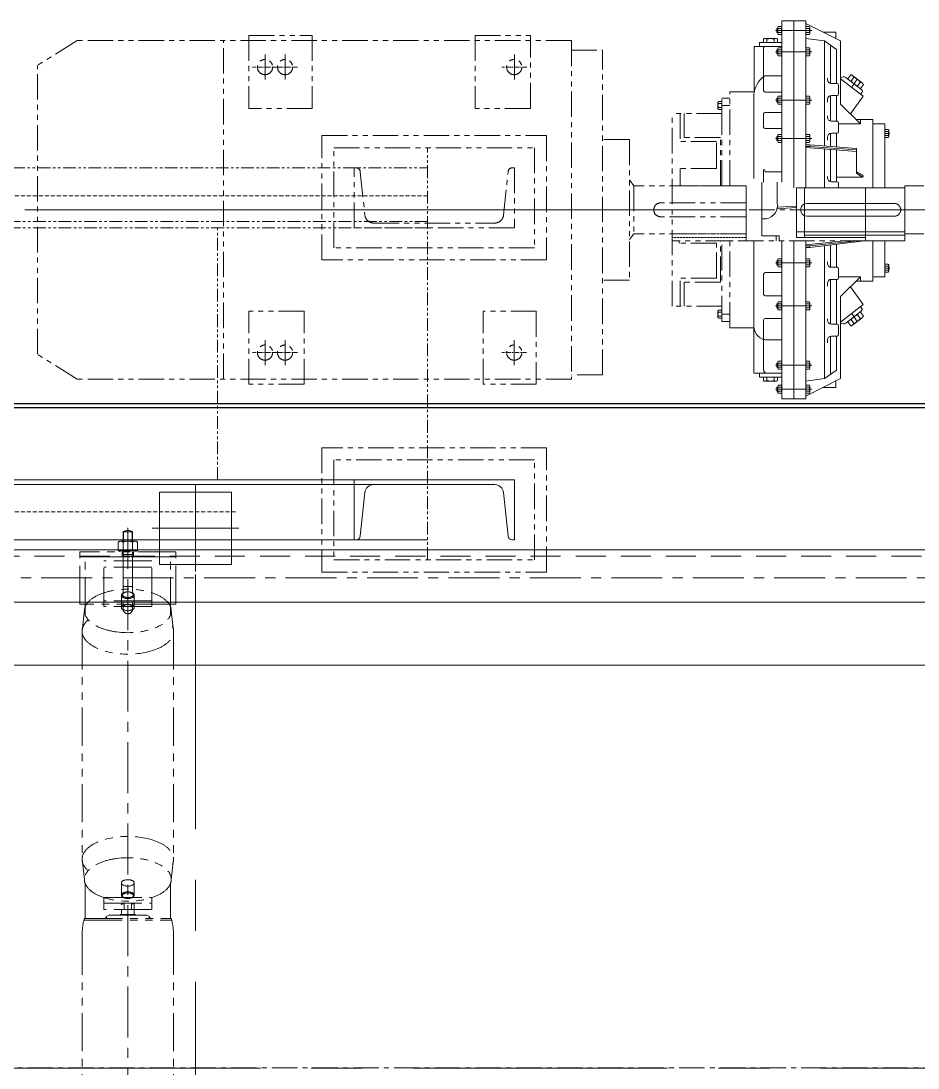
# Model space of a CAD drawing. Header units: millimetres. Extents: x -243837 to -5443, y 40 to 285140.
# Drawn here: x -110877 to -109758, y 78766 to 80072 of the extents above; entities that cross this region are included whole.
import ezdxf

# ---------------------------------------------------------------- set-up
doc = ezdxf.new("R2010")
doc.units = ezdxf.units.MM
for name, pattern in [('CENTER', [50.8, 31.75, -6.35, 6.35, -6.35]), ('CENTER2', [1.125, 0.75, -0.125, 0.125, -0.125]), ('HIDDEN', [0.375, 0.25, -0.125]), ('PHANTOM', [63.5, 31.75, -6.35, 6.35, -6.35, 6.35, -6.35])]:
    doc.linetypes.add(name, pattern=pattern)
for name, color, linetype, lineweight in [('CEN', 1, 'CENTER', 9), ('PHANTAM', 21, 'PHANTOM', 0), ('phantom', 4, 'PHANTOM', 5), ('R- PHANTOM', 3, 'PHANTOM', 9), ('R-CENTER', 1, 'CENTER2', 5), ('R-HIDDEN', 3, 'HIDDEN', 9), ('R-OBJECT', 2, 'Continuous', 20)]:
    doc.layers.add(name, color=color, linetype=linetype, lineweight=lineweight)

# ---------------------------------------------------------------- blocks, each defined once
blk = doc.blocks.new('VXCVXCVXCVCXV')
at = {"layer": 'PHANTAM', "linetype": 'Continuous'}
for p, q in [((-1918.5, 654.5, -0.4), (-1918.5, 855.5, -0.4)), ((-1918.5, 855.5, -0.4), (-1888.5, 855.5, -0.4)), ((-1903.5, 647.5, -0.4), (-1903.5, 855.5, -0.4)), ((-1888.5, 647.5, -0.4), (-1888.5, 855.5, -0.4)), ((-1845, 830.5, -0.4), (-1888.5, 852.5, -0.4)), ((-1880.9, 843.4, -0.4), (-1926.4, 843.4, -0.4)), ((-1924.7, 845.7, -0.4), (-1924.5, 845.9, -0.4)), ((-1924.7, 841.2, -0.4), (-1924.7, 845.7, -0.4)), ((-1924.7, 841.2, -0.4), (-1924.5, 840.9, -0.4)), ((-1924.5, 840.9, -0.4), (-1924.5, 845.9, -0.4)), ((-1923, 845.9, -0.4), (-1924.5, 845.9, -0.4)), ((-1923, 840.9, -0.4), (-1924.5, 840.9, -0.4)), ((-1923.5, 839.7, -0.4), (-1923.5, 847.2, -0.4)), ((-1918.9, 848.4, -0.4), (-1923, 848.4, -0.4)), ((-1918.9, 845.9, -0.4), (-1923, 845.9, -0.4)), ((-1918.9, 840.9, -0.4), (-1923, 840.9, -0.4)), ((-1918.9, 838.4, -0.4), (-1923, 838.4, -0.4)), ((-1918.5, 839.7, -0.4), (-1918.5, 847.2, -0.4)), ((-1888.5, 838.4, -0.4), (-1888.5, 848.4, -0.4)), ((-1883.9, 848.4, -0.4), (-1888.5, 848.4, -0.4)), ((-1883.9, 845.9, -0.4), (-1888.5, 845.9, -0.4)), ((-1883.9, 840.9, -0.4), (-1888.5, 840.9, -0.4)), ((-1883.9, 838.4, -0.4), (-1888.5, 838.4, -0.4)), ((-1883.5, 839.7, -0.4), (-1883.5, 847.2, -0.4)), ((-1866.7, 841.5, -0.4), (-1851.1, 841.5, -0.4)), ((-1851.1, 841.5, -0.4), (-1851.1, 833.5, -0.4)), ((-1952.7, 767.1, -0.4), (-1952.7, 823.8, -0.4)), ((-1952.7, 823.8, -0.4), (-1939, 823.8, -0.4)), ((-1946.3, 828.5, -0.4), (-1918.5, 828.5, -0.4)), ((-1946.3, 828.5, -0.4), (-1946.3, 823.8, -0.4)), ((-1941.4, 833, -0.4), (-1941.4, 828.5, -0.4)), ((-1941.4, 828.5, -0.4), (-1923.6, 828.5, -0.4)), ((-1940.2, 833.5, -0.4), (-1924.8, 833.5, -0.4)), ((-1939, 823.8, -0.4), (-1918.5, 823.8, -0.4)), ((-1936.9, 833, -0.4), (-1936.9, 828.5, -0.4)), ((-1928.1, 833, -0.4), (-1928.1, 828.5, -0.4)), ((-1923.6, 833, -0.4), (-1923.6, 828.5, -0.4)), ((-1888.5, 833.5, -0.4), (-1865, 830.5, -0.4)), ((-1865, 830.5, -0.4), (-1865, 700.2, -0.4)), ((-1865, 830.5, -0.4), (-1850, 819.8, -0.4)), ((-1857.5, 825.2, -0.4), (-1857.5, 777.6, -0.4)), ((-1845, 830.5, -0.4), (-1845, 751.9, -0.4)), ((-1941, 821.8, -0.4), (-1941, 785.2, -0.4)), ((-1880.9, 817, -0.4), (-1926.4, 817, -0.4)), ((-1924.7, 819.2, -0.4), (-1924.5, 819.5, -0.4)), ((-1924.7, 814.7, -0.4), (-1924.7, 819.2, -0.4)), ((-1924.7, 814.7, -0.4), (-1924.5, 814.5, -0.4)), ((-1924.5, 814.5, -0.4), (-1924.5, 819.5, -0.4)), ((-1923, 819.5, -0.4), (-1924.5, 819.5, -0.4)), ((-1923, 814.5, -0.4), (-1924.5, 814.5, -0.4)), ((-1923.5, 813.2, -0.4), (-1923.5, 820.7, -0.4)), ((-1918.9, 822, -0.4), (-1923, 822, -0.4)), ((-1918.9, 819.5, -0.4), (-1923, 819.5, -0.4)), ((-1918.9, 814.5, -0.4), (-1923, 814.5, -0.4)), ((-1918.9, 812, -0.4), (-1923, 812, -0.4)), ((-1918.5, 813.2, -0.4), (-1918.5, 820.7, -0.4)), ((-1888.5, 812, -0.4), (-1888.5, 822, -0.4)), ((-1883.9, 822, -0.4), (-1888.5, 822, -0.4)), ((-1883.9, 819.5, -0.4), (-1888.5, 819.5, -0.4)), ((-1883.9, 814.5, -0.4), (-1888.5, 814.5, -0.4)), ((-1883.9, 812, -0.4), (-1888.5, 812, -0.4)), ((-1883.5, 813.2, -0.4), (-1883.5, 820.7, -0.4)), ((-1850, 819.8, -0.4), (-1850, 777.5, -0.4)), ((-1941, 785.2, -0.4), (-1941, 768.8, -0.4)), ((-1939, 787.2, -0.4), (-1918.5, 787.2, -0.4)), ((-1861.5, 782.5, -0.4), (-1861.5, 784.2, -0.4)), ((-1816.9, 761.8, -0.4), (-1845, 783.5, -0.4)), ((-1818.6, 769.4, -0.4), (-1838.6, 784.9, -0.4)), ((-1856.5, 777.5, -0.4), (-1849.5, 777.5, -0.4)), ((-1847.5, 764.5, -0.4), (-1847.5, 775.5, -0.4)), ((-1953.2, 763.2, -0.4), (-1953.2, 658.9, -0.4)), ((-1939, 766.8, -0.4), (-1918.5, 766.8, -0.4)), ((-1924.5, 759, -0.4), (-1924.3, 759.2, -0.4)), ((-1924.5, 754.4, -0.4), (-1924.5, 759, -0.4)), ((-1924.3, 754.2, -0.4), (-1924.3, 759.2, -0.4)), ((-1922.9, 759.2, -0.4), (-1924.3, 759.2, -0.4)), ((-1923.3, 752.9, -0.4), (-1923.3, 760.4, -0.4)), ((-1918.8, 761.7, -0.4), (-1922.9, 761.7, -0.4)), ((-1918.8, 759.2, -0.4), (-1922.9, 759.2, -0.4)), ((-1918.3, 752.9, -0.4), (-1918.3, 760.4, -0.4)), ((-1888.3, 751.7, -0.4), (-1888.3, 761.7, -0.4)), ((-1883.8, 761.7, -0.4), (-1888.3, 761.7, -0.4)), ((-1883.8, 759.2, -0.4), (-1888.3, 759.2, -0.4)), ((-1883.3, 752.9, -0.4), (-1883.3, 760.4, -0.4)), ((-1861.5, 754.1, -0.4), (-1861.5, 757.5, -0.4)), ((-1857.5, 762.4, -0.4), (-1857.5, 730.5, -0.4)), ((-1856.5, 762.5, -0.4), (-1849.5, 762.5, -0.4)), ((-1850, 762.5, -0.4), (-1850, 730.4, -0.4)), ((-1880.8, 756.7, -0.4), (-1926.2, 756.7, -0.4)), ((-1924.5, 754.4, -0.4), (-1924.3, 754.2, -0.4)), ((-1922.9, 754.2, -0.4), (-1924.3, 754.2, -0.4)), ((-1918.8, 754.2, -0.4), (-1922.9, 754.2, -0.4)), ((-1918.8, 751.7, -0.4), (-1922.9, 751.7, -0.4)), ((-1883.8, 754.2, -0.4), (-1888.3, 754.2, -0.4)), ((-1883.8, 751.7, -0.4), (-1888.3, 751.7, -0.4)), ((-1820, 727.4, -0.4), (-1845, 751.9, -0.4)), ((-1941, 739.5, -0.4), (-1941, 723.2, -0.4)), ((-1939, 741.5, -0.4), (-1918.5, 741.5, -0.4)), ((-1861.5, 735.4, -0.4), (-1861.5, 737.1, -0.4)), ((-1939, 721.2, -0.4), (-1918.5, 721.2, -0.4)), ((-1856.5, 730.4, -0.4), (-1849.5, 730.4, -0.4)), ((-1847.5, 717.4, -0.4), (-1847.5, 728.4, -0.4)), ((-1820, 727.4, -0.4), (-1847.5, 727.4, -0.4)), ((-1880.8, 709.1, -0.4), (-1926.2, 709.1, -0.4)), ((-1924.5, 711.4, -0.4), (-1924.3, 711.6, -0.4)), ((-1924.5, 706.8, -0.4), (-1924.5, 711.4, -0.4)), ((-1924.5, 706.8, -0.4), (-1924.3, 706.6, -0.4)), ((-1924.3, 706.6, -0.4), (-1924.3, 711.6, -0.4)), ((-1922.9, 711.6, -0.4), (-1924.3, 711.6, -0.4)), ((-1922.9, 706.6, -0.4), (-1924.3, 706.6, -0.4)), ((-1923.3, 705.4, -0.4), (-1923.3, 712.9, -0.4)), ((-1918.8, 714.1, -0.4), (-1922.9, 714.1, -0.4)), ((-1918.8, 711.6, -0.4), (-1922.9, 711.6, -0.4)), ((-1918.8, 706.6, -0.4), (-1922.9, 706.6, -0.4)), ((-1918.3, 705.4, -0.4), (-1918.3, 712.9, -0.4)), ((-1888.3, 704.1, -0.4), (-1888.3, 714.1, -0.4)), ((-1883.8, 714.1, -0.4), (-1888.3, 714.1, -0.4)), ((-1883.8, 711.6, -0.4), (-1888.3, 711.6, -0.4)), ((-1883.8, 706.6, -0.4), (-1888.3, 706.6, -0.4)), ((-1883.3, 705.4, -0.4), (-1883.3, 712.9, -0.4)), ((-1861.5, 707, -0.4), (-1861.5, 710.4, -0.4)), ((-1857.5, 715.4, -0.4), (-1857.5, 699.5, -0.4)), ((-1856.5, 715.4, -0.4), (-1849.5, 715.4, -0.4)), ((-1850, 715.4, -0.4), (-1850, 698.8, -0.4)), ((-1918.8, 704.1, -0.4), (-1922.9, 704.1, -0.4)), ((-1883.5, 701, -0.4), (-1888.5, 701, -0.4)), ((-1888.5, 699, -0.4), (-1883.5, 699, -0.4)), ((-1888.5, 697.6, -0.4), (-1825.1, 692.7, -0.4)), ((-1883.8, 704.1, -0.4), (-1888.3, 704.1, -0.4)), ((-1883.5, 701, -0.4), (-1825.1, 696.3, -0.4)), ((-1883.5, 699, -0.4), (-1883.5, 701, -0.4)), ((-1883.5, 699, -0.4), (-1825.1, 694.7, -0.4)), ((-1865, 696.5, -0.4), (-1865, 647.5, -0.4)), ((-1857.5, 695.8, -0.4), (-1857.5, 655.1, -0.4)), ((-1850, 695.1, -0.4), (-1850, 655, -0.4)), ((-1941, 670.2, -0.4), (-1941, 654.5, -0.4)), ((-1939, 667.2, -0.4), (-1918.5, 667.2, -0.4)), ((-1943.3, 654.5, -0.4), (-1943.3, 587.7, -0.4)), ((-1924.3, 628.9, -0.4), (-1924.3, 654.5, -0.4)), ((-1861.5, 660, -0.4), (-1861.5, 661.7, -0.4)), ((-1856.5, 655, -0.4), (-1849.5, 655, -0.4)), ((-1818, 660.9, -0.4), (-1850, 660.9, -0.4)), ((-1847.5, 647.5, -0.4), (-1847.5, 653, -0.4)), ((-1963, 650, -0.4), (-1963, 590, -0.4)), ((-1963, 581.3, -0.4), (-1963, 650, -0.4)), ((-1900, 647.5, -0.4), (-1765, 647.5, -0.4)), ((-1900, 585.5, -0.4), (-1900, 647.5, -0.4)), ((-1765, 647.5, -0.4), (-1900, 647.5, -0.4)), ((-1900, 592.5, -0.4), (-1900, 647.5, -0.4)), ((-1890, 585.5, -0.4), (-1890, 647.5, -0.4)), ((-1778, 628, -0.4), (-1887, 628, -0.4)), ((-1925, 621.4, -0.4), (-1900, 622.8, -0.4)), ((-1924.3, 623.2, -0.4), (-1900, 624.7, -0.4)), ((-1902.3, 620, -0.4), (-1515, 620, -0.4)), ((-1943.3, 608.7, -0.4), (-1938, 608.7, -0.4)), ((-1887, 612, -0.4), (-1778, 612, -0.4)), ((-1921.5, 587.7, -0.4), (-1943.3, 587.7, -0.4)), ((-1925.6, 587.7, -0.4), (-1925.6, 581.3, -0.4)), ((-1921.5, 581.3, -0.4), (-1921.5, 587.7, -0.4)), ((-1765, 592.5, -0.4), (-1900, 592.5, -0.4)), ((-1765, 592.5, -0.4), (-1890, 592.5, -0.4)), ((-1765, 588.2, -0.4), (-1890, 588.2, -0.4)), ((-1953.2, 476.8, -0.4), (-1953.2, 581.1, -0.4)), ((-1918.5, 581.3, -0.4), (-1918.5, 384.5, -0.4)), ((-1903.5, 581.3, -0.4), (-1903.5, 384.5, -0.4)), ((-1891, 585.5, -0.4), (-1900, 585.5, -0.4)), ((-1814, 585.5, -0.4), (-1891, 585.5, -0.4)), ((-1888.5, 581.3, -0.4), (-1888.5, 384.5, -0.4)), ((-1888.5, 576.2, -0.4), (-1839.6, 581.3, -0.4)), ((-1888.5, 574.9, -0.4), (-1883.5, 574.9, -0.4)), ((-1883.5, 572.9, -0.4), (-1815.3, 581.3, -0.4)), ((-1883.5, 574.9, -0.4), (-1824.5, 581.3, -0.4)), ((-1883.5, 574.9, -0.4), (-1883.5, 572.9, -0.4)), ((-1865, 409.5, -0.4), (-1865, 574.9, -0.4)), ((-1857.5, 548.3, -0.4), (-1857.5, 576.1, -0.4)), ((-1850, 548.3, -0.4), (-1850, 577, -0.4)), ((-1883.5, 572.9, -0.4), (-1888.5, 572.9, -0.4)), ((-1880.9, 553.9, -0.4), (-1926.4, 553.9, -0.4)), ((-1924.7, 556.2, -0.4), (-1924.5, 556.4, -0.4)), ((-1924.7, 551.6, -0.4), (-1924.7, 556.2, -0.4)), ((-1924.7, 551.6, -0.4), (-1924.5, 551.4, -0.4)), ((-1924.5, 551.4, -0.4), (-1924.5, 556.4, -0.4)), ((-1923, 556.4, -0.4), (-1924.5, 556.4, -0.4)), ((-1923, 551.4, -0.4), (-1924.5, 551.4, -0.4)), ((-1923.5, 550.1, -0.4), (-1923.5, 557.6, -0.4)), ((-1918.9, 558.9, -0.4), (-1923, 558.9, -0.4)), ((-1918.9, 556.4, -0.4), (-1923, 556.4, -0.4)), ((-1918.9, 551.4, -0.4), (-1923, 551.4, -0.4)), ((-1918.9, 548.9, -0.4), (-1923, 548.9, -0.4)), ((-1918.5, 550.1, -0.4), (-1918.5, 557.6, -0.4)), ((-1888.5, 548.9, -0.4), (-1888.5, 558.9, -0.4)), ((-1883.9, 558.9, -0.4), (-1888.5, 558.9, -0.4)), ((-1883.9, 556.4, -0.4), (-1888.5, 556.4, -0.4)), ((-1883.9, 551.4, -0.4), (-1888.5, 551.4, -0.4)), ((-1883.9, 548.9, -0.4), (-1888.5, 548.9, -0.4)), ((-1883.5, 550.1, -0.4), (-1883.5, 557.6, -0.4)), ((-1861.5, 553.3, -0.4), (-1861.5, 555, -0.4)), ((-1941, 514.9, -0.4), (-1941, 539.8, -0.4)), ((-1939, 541.8, -0.4), (-1918.5, 541.8, -0.4)), ((-1856.5, 548.3, -0.4), (-1849.5, 548.3, -0.4)), ((-1847.5, 535.3, -0.4), (-1847.5, 546.3, -0.4)), ((-1820, 536.3, -0.4), (-1847.5, 536.3, -0.4)), ((-1820, 536.3, -0.4), (-1845, 511.8, -0.4)), ((-1861.5, 524.8, -0.4), (-1861.5, 528.3, -0.4)), ((-1857.5, 477.5, -0.4), (-1857.5, 533.3, -0.4)), ((-1856.5, 533.3, -0.4), (-1849.5, 533.3, -0.4)), ((-1850, 477.5, -0.4), (-1850, 533.3, -0.4)), ((-1939, 512.9, -0.4), (-1918.5, 512.9, -0.4)), ((-1845, 409.5, -0.4), (-1845, 511.8, -0.4)), ((-1880.9, 500.1, -0.4), (-1926.4, 500.1, -0.4)), ((-1924.7, 502.4, -0.4), (-1924.5, 502.6, -0.4)), ((-1924.7, 497.8, -0.4), (-1924.7, 502.4, -0.4)), ((-1924.7, 497.8, -0.4), (-1924.5, 497.6, -0.4)), ((-1924.5, 497.6, -0.4), (-1924.5, 502.6, -0.4)), ((-1923, 502.6, -0.4), (-1924.5, 502.6, -0.4)), ((-1923, 497.6, -0.4), (-1924.5, 497.6, -0.4)), ((-1923.5, 496.3, -0.4), (-1923.5, 503.8, -0.4)), ((-1918.9, 505.1, -0.4), (-1923, 505.1, -0.4)), ((-1918.9, 502.6, -0.4), (-1923, 502.6, -0.4)), ((-1918.9, 497.6, -0.4), (-1923, 497.6, -0.4)), ((-1918.5, 496.3, -0.4), (-1918.5, 503.8, -0.4)), ((-1888.5, 495.1, -0.4), (-1888.5, 505.1, -0.4)), ((-1883.9, 505.1, -0.4), (-1888.5, 505.1, -0.4)), ((-1883.9, 502.6, -0.4), (-1888.5, 502.6, -0.4)), ((-1883.9, 497.6, -0.4), (-1888.5, 497.6, -0.4)), ((-1883.5, 496.3, -0.4), (-1883.5, 503.8, -0.4)), ((-1816.9, 501.8, -0.4), (-1845, 480.1, -0.4)), ((-1939, 484.5, -0.4), (-1918.5, 484.5, -0.4)), ((-1918.9, 495.1, -0.4), (-1923, 495.1, -0.4)), ((-1883.9, 495.1, -0.4), (-1888.5, 495.1, -0.4)), ((-1861.5, 482.5, -0.4), (-1861.5, 484.2, -0.4)), ((-1819.5, 493.5, -0.4), (-1838.6, 478.8, -0.4)), ((-1953.2, 472.9, -0.4), (-1953.2, 416.2, -0.4)), ((-1941, 459.9, -0.4), (-1941, 482.5, -0.4)), ((-1856.5, 477.5, -0.4), (-1849.5, 477.5, -0.4)), ((-1847.5, 464.5, -0.4), (-1847.5, 475.5, -0.4)), ((-1845, 479, -0.4), (-1845, 479, -0.4)), ((-1941, 420.4, -0.4), (-1941, 459.9, -0.4)), ((-1939, 457.9, -0.4), (-1918.5, 457.9, -0.4)), ((-1861.5, 454.1, -0.4), (-1861.5, 457.5, -0.4)), ((-1857.5, 414.8, -0.4), (-1857.5, 462.5, -0.4)), ((-1856.5, 462.5, -0.4), (-1849.5, 462.5, -0.4)), ((-1850, 420.2, -0.4), (-1850, 462.5, -0.4)), ((-1918.9, 431.4, -0.4), (-1923, 431.4, -0.4)), ((-1888.5, 421.4, -0.4), (-1888.5, 431.4, -0.4)), ((-1883.9, 431.4, -0.4), (-1888.5, 431.4, -0.4)), ((-1880.9, 426.4, -0.4), (-1926.4, 426.4, -0.4)), ((-1924.7, 428.7, -0.4), (-1924.5, 428.9, -0.4)), ((-1924.7, 424.1, -0.4), (-1924.7, 428.7, -0.4)), ((-1924.7, 424.1, -0.4), (-1924.5, 423.9, -0.4)), ((-1924.5, 423.9, -0.4), (-1924.5, 428.9, -0.4)), ((-1923, 428.9, -0.4), (-1924.5, 428.9, -0.4)), ((-1923, 423.9, -0.4), (-1924.5, 423.9, -0.4)), ((-1923.5, 422.6, -0.4), (-1923.5, 430.1, -0.4)), ((-1918.9, 428.9, -0.4), (-1923, 428.9, -0.4)), ((-1918.9, 423.9, -0.4), (-1923, 423.9, -0.4)), ((-1918.9, 421.4, -0.4), (-1923, 421.4, -0.4)), ((-1918.5, 422.6, -0.4), (-1918.5, 430.1, -0.4)), ((-1883.9, 428.9, -0.4), (-1888.5, 428.9, -0.4)), ((-1883.9, 423.9, -0.4), (-1888.5, 423.9, -0.4)), ((-1883.9, 421.4, -0.4), (-1888.5, 421.4, -0.4)), ((-1883.5, 422.6, -0.4), (-1883.5, 430.1, -0.4)), ((-1865, 409.5, -0.4), (-1850, 420.2, -0.4)), ((-1953.2, 416.2, -0.4), (-1936.4, 416.2, -0.4)), ((-1946.3, 416.2, -0.4), (-1946.3, 411.5, -0.4)), ((-1946.3, 411.5, -0.4), (-1918.5, 411.5, -0.4)), ((-1941.4, 411.5, -0.4), (-1923.6, 411.5, -0.4)), ((-1941.4, 407, -0.4), (-1941.4, 411.5, -0.4)), ((-1940.2, 406.5, -0.4), (-1924.8, 406.5, -0.4)), ((-1936.9, 407, -0.4), (-1936.9, 411.5, -0.4)), ((-1936.4, 416.2, -0.4), (-1918.5, 416.2, -0.4)), ((-1928.1, 407, -0.4), (-1928.1, 411.5, -0.4)), ((-1923.6, 407, -0.4), (-1923.6, 411.5, -0.4)), ((-1845, 409.5, -0.4), (-1888.5, 387.5, -0.4)), ((-1888.5, 406.5, -0.4), (-1865, 409.5, -0.4)), ((-1851.1, 398.5, -0.4), (-1851.1, 406.4, -0.4)), ((-1880.9, 396.2, -0.4), (-1926.4, 396.2, -0.4)), ((-1924.7, 398.4, -0.4), (-1924.5, 398.7, -0.4)), ((-1924.7, 393.9, -0.4), (-1924.7, 398.4, -0.4)), ((-1924.7, 393.9, -0.4), (-1924.5, 393.7, -0.4)), ((-1924.5, 393.7, -0.4), (-1924.5, 398.7, -0.4)), ((-1923, 398.7, -0.4), (-1924.5, 398.7, -0.4)), ((-1923, 393.7, -0.4), (-1924.5, 393.7, -0.4)), ((-1923.5, 392.4, -0.4), (-1923.5, 399.9, -0.4)), ((-1918.9, 401.2, -0.4), (-1923, 401.2, -0.4)), ((-1918.9, 398.7, -0.4), (-1923, 398.7, -0.4)), ((-1918.9, 393.7, -0.4), (-1923, 393.7, -0.4)), ((-1918.5, 392.4, -0.4), (-1918.5, 399.9, -0.4)), ((-1888.5, 391.2, -0.4), (-1888.5, 401.2, -0.4)), ((-1883.9, 401.2, -0.4), (-1888.5, 401.2, -0.4)), ((-1883.9, 398.7, -0.4), (-1888.5, 398.7, -0.4)), ((-1883.9, 393.7, -0.4), (-1888.5, 393.7, -0.4)), ((-1883.5, 392.4, -0.4), (-1883.5, 399.9, -0.4)), ((-1866.7, 398.5, -0.4), (-1851.1, 398.5, -0.4)), ((-1918.9, 391.2, -0.4), (-1923, 391.2, -0.4)), ((-1918.5, 384.5, -0.4), (-1888.5, 384.5, -0.4)), ((-1883.9, 391.2, -0.4), (-1888.5, 391.2, -0.4))]:
    blk.add_line(p, q, dxfattribs=at)
at = {"layer": 'PHANTAM'}
for p, q in [((-2583, 837.5, -1307.8), (-2583, 746.5, -1307.8)), ((-2583, 837.5, -1307.8), (-2504, 837.5, -1307.8)), ((-2504, 837.5, -1307.8), (-2504, 746.5, -1307.8)), ((-2301, 837.5, -1307.8), (-2301, 746.5, -1307.8)), ((-2301, 837.5, -1307.8), (-2232, 837.5, -1307.8)), ((-2232, 746.5, -1307.8), (-2232, 837.5, -1307.8)), ((-2797.3, 831, -1307.8), (-2847, 800.1, -1307.8)), ((-2180.9, 831, -1307.8), (-2797.3, 831, -1307.8)), ((-2614.6, 409, -1307.8), (-2614.6, 831, -1307.8)), ((-2180.9, 831, -1307.8), (-2180.9, 409, -1307.8)), ((-2180.9, 819.2, -1307.8), (-2142, 819.2, -1307.8)), ((-2142, 414.1, -1307.8), (-2142, 819.2, -1307.8)), ((-2847, 439.9, -1307.8), (-2847, 800.1, -1307.8)), ((-1993, 650, -0.4), (-1993, 759.1, -0.4)), ((-1983, 759.1, -0.4), (-1993, 759.1, -0.4)), ((-1952.7, 767.1, -0.4), (-1983, 767.1, -0.4)), ((-1983, 650, -0.4), (-1983, 767.1, -0.4)), ((-2504, 746.5, -1307.8), (-2583, 746.5, -1307.8)), ((-2232, 746.5, -1307.8), (-2301, 746.5, -1307.8)), ((-1983, 750.1, -0.4), (-1993, 750.1, -0.4)), ((-2055, 499.9, -0.4), (-2055, 740.1, -0.4)), ((-1993, 740.1, -0.4), (-2055, 740.1, -0.4)), ((-2045, 740.1, -0.4), (-2045, 705.1, -0.4)), ((-2040, 740.1, -0.4), (-2040, 710.1, -0.4)), ((-2108.5, 707.6, -1307.8), (-2142, 707.6, -1307.8)), ((-2108.5, 707.6, -1307.8), (-2108.5, 532.4, -1307.8)), ((-2000, 705.1, -0.4), (-2045, 705.1, -0.4)), ((-1995, 710.1, -0.4), (-2040, 710.1, -0.4)), ((-2000, 671.6, -0.4), (-2000, 705.1, -0.4)), ((-1995, 650, -0.4), (-1995, 710.1, -0.4)), ((-2000, 671.6, -0.4), (-2045, 671.6, -0.4)), ((-2045, 671.6, -0.4), (-2045, 650, -0.4)), ((-2103, 650, -0.4), (-2108.5, 657.2, -0.4)), ((-1963, 650, -1307.8), (-2103, 650, -1307.8)), ((-2103, 650, -1307.8), (-2103, 590, -1307.8)), ((-1983, 650, -0.4), (-2055, 650, -0.4)), ((-1983, 650, -0.4), (-1963, 650, -0.4)), ((-1963, 628.8, -1307.8), (-2069.3, 628.8, -1307.8)), ((-1963, 611.2, -1307.8), (-2069.3, 611.2, -1307.8)), ((-2103, 590, -0.4), (-2108.5, 582.8, -0.4)), ((-1963, 590, -1307.8), (-2103, 590, -1307.8)), ((-1981.7, 581.3, -0.4), (-2055, 581.3, -0.4)), ((-2046.6, 578.3, -0.4), (-2046.6, 581.3, -0.4)), ((-2000, 578.3, -0.4), (-2046.6, 578.3, -0.4)), ((-2000, 534.9, -0.4), (-2000, 578.3, -0.4)), ((-1995, 529.9, -0.4), (-1995, 581.3, -0.4)), ((-1993, 480.9, -0.4), (-1993, 581.3, -0.4)), ((-1983, 472.9, -0.4), (-1983, 581.3, -0.4)), ((-1814, 581.3, -0.4), (-1981.7, 581.3, -0.4)), ((-2108.5, 532.4, -1307.8), (-2142, 532.4, -1307.8)), ((-2000, 534.9, -0.4), (-2045, 534.9, -0.4)), ((-2045, 499.9, -0.4), (-2045, 534.9, -0.4)), ((-1995, 529.9, -0.4), (-2040, 529.9, -0.4)), ((-2040, 499.9, -0.4), (-2040, 529.9, -0.4)), ((-1993, 499.9, -0.4), (-2055, 499.9, -0.4)), ((-2583.3, 402.5, -1307.8), (-2583.3, 493.5, -1307.8)), ((-2514.3, 493.5, -1307.8), (-2583.3, 493.5, -1307.8)), ((-2514.3, 402.5, -1307.8), (-2514.3, 493.5, -1307.8)), ((-2224.7, 493.5, -1307.8), (-2291, 493.5, -1307.8)), ((-2291, 402.5, -1307.8), (-2291, 493.5, -1307.8)), ((-2224.7, 493.5, -1307.8), (-2224.7, 402.5, -1307.8)), ((-1983, 489.9, -0.4), (-1993, 489.9, -0.4)), ((-1983, 480.9, -0.4), (-1993, 480.9, -0.4)), ((-1953.2, 472.9, -0.4), (-1983, 472.9, -0.4)), ((-2797.3, 409, -1307.8), (-2847, 439.9, -1307.8)), ((-2180.9, 409, -1307.8), (-2797.3, 409, -1307.8)), ((-2142, 414.1, -1307.8), (-2180.9, 414.1, -1307.8)), ((-2224.7, 402.5, -1307.8), (-2291, 402.5, -1307.8))]:
    blk.add_line(p, q, dxfattribs=at)
at = {"layer": 'PHANTAM', "ltscale": 40}
for p, q in [((-2563, 782.5, -1307.8), (-2563, 813.5, -1307.8)), ((-2538, 782.5, -0.4), (-2538, 813.5, -0.4)), ((-2252, 782.5, -0.4), (-2252, 813.5, -0.4)), ((-2563, 426.5, -1307.8), (-2563, 457.5, -1307.8)), ((-2538, 426.5, -0.4), (-2538, 457.5, -0.4)), ((-2252.1, 426.5, -0.4), (-2252.1, 457.5, -0.4))]:
    blk.add_line(p, q, dxfattribs=at)
at = {"layer": 'PHANTAM', "ltscale": 0.15}
for p, q in [((-2547.6, 798, -1307.8), (-2578.6, 798, -1307.8)), ((-2522.6, 798, -0.4), (-2553.6, 798, -0.4)), ((-2236.6, 798, -0.4), (-2267.6, 798, -0.4)), ((-2547.6, 442, -1307.8), (-2578.6, 442, -1307.8)), ((-2522.6, 442, -0.4), (-2553.6, 442, -0.4)), ((-2236.7, 442, -0.4), (-2267.7, 442, -0.4))]:
    blk.add_line(p, q, dxfattribs=at)
at = {"layer": 'PHANTAM', "ltscale": 200}
for p, q in [((-1835.9, 783.5, -0.4), (-1832.4, 788.5, -0.4)), ((-1832, 780.4, -0.4), (-1828.5, 785.4, -0.4)), ((-1818.3, 778.2, -0.4), (-1830.2, 787.4, -0.4)), ((-1831.2, 772.8, -0.4), (-1824.2, 782.8, -0.4)), ((-1824.1, 774.3, -0.4), (-1820.5, 779.3, -0.4)), ((-1820.1, 771.3, -0.4), (-1816.6, 776.2, -0.4)), ((-1832.5, 739.6, -0.4), (-1816.9, 761.8, -0.4)), ((-1820, 764.2, -0.4), (-1818.2, 766.6, -0.4)), ((-1820, 764.2, -0.4), (-1819.9, 764.4, -0.4)), ((-1825.4, 732.7, -0.4), (-1805, 732.7, -0.4)), ((-1820, 727.4, -0.4), (-1820, 732.7, -0.4)), ((-1805, 732.7, -0.4), (-1805, 647.5, -0.4)), ((-1805, 727.4, -0.4), (-1790, 727.4, -0.4)), ((-1790, 727.4, -0.4), (-1790, 647.5, -0.4)), ((-1790, 720.3, -0.4), (-1790, 710.3, -0.4)), ((-1785.5, 720.3, -0.4), (-1790, 720.3, -0.4)), ((-1785, 719.1, -0.4), (-1785, 711.6, -0.4)), ((-1785.5, 717.8, -0.4), (-1790, 717.8, -0.4)), ((-1785.5, 712.8, -0.4), (-1790, 712.8, -0.4)), ((-1785.5, 710.3, -0.4), (-1790, 710.3, -0.4)), ((-1789.9, 715.3, -0.4), (-1783.6, 715.3, -0.4)), ((-1825.1, 696.3, -0.4), (-1825.1, 665.9, -0.4)), ((-1825.1, 667.5, -0.4), (-1817.4, 662.7, -0.4)), ((-1825.1, 665.9, -0.4), (-1818.5, 661.1, -0.4)), ((-1814, 581.3, -0.4), (-1814, 647.5, -0.4)), ((-1741, 650, -0.4), (-1765, 650, -0.4)), ((-1765, 590, -0.4), (-1765, 650, -0.4)), ((-1765, 581.3, -0.4), (-1765, 647.5, -0.4)), ((-1963, 620, -0.4), (-2862.8, 620, -0.4)), ((-1741, 590, -0.4), (-1765, 590, -0.4)), ((-1814, 581.3, -0.4), (-1765, 581.3, -0.4)), ((-1805, 531, -0.4), (-1805, 581.3, -0.4)), ((-1790, 536.3, -0.4), (-1790, 581.3, -0.4)), ((-1790, 542.3, -0.4), (-1790, 552.3, -0.4)), ((-1785.5, 552.3, -0.4), (-1790, 552.3, -0.4)), ((-1785.5, 549.8, -0.4), (-1790, 549.8, -0.4)), ((-1785, 543.6, -0.4), (-1785, 551.1, -0.4)), ((-1820, 531, -0.4), (-1820, 536.3, -0.4)), ((-1805, 536.3, -0.4), (-1790, 536.3, -0.4)), ((-1785.5, 544.8, -0.4), (-1790, 544.8, -0.4)), ((-1785.5, 542.3, -0.4), (-1790, 542.3, -0.4)), ((-1789.9, 547.3, -0.4), (-1783.6, 547.3, -0.4)), ((-1832.5, 524, -0.4), (-1816.9, 501.8, -0.4)), ((-1825.4, 531, -0.4), (-1805, 531, -0.4)), ((-1820, 499.4, -0.4), (-1818.8, 497.5, -0.4)), ((-1832, 483.2, -0.4), (-1828.5, 478.2, -0.4)), ((-1831.2, 490.8, -0.4), (-1824.2, 480.9, -0.4)), ((-1818.3, 485.5, -0.4), (-1830.2, 476.3, -0.4)), ((-1824.1, 489.3, -0.4), (-1820.5, 484.3, -0.4)), ((-1820.1, 492.4, -0.4), (-1816.6, 487.4, -0.4)), ((-1835.9, 480.2, -0.4), (-1832.4, 475.2, -0.4))]:
    blk.add_line(p, q, dxfattribs=at)
at = {"layer": 'PHANTAM', "ltscale": 0.5}
for p, q in [((-1998, 746.3, -0.4), (-1998, 753.8, -0.4)), ((-1997.5, 755.1, -0.4), (-1993, 755.1, -0.4)), ((-1997.5, 752.6, -0.4), (-1993, 752.6, -0.4)), ((-1997.5, 747.6, -0.4), (-1993, 747.6, -0.4)), ((-1997.5, 745.1, -0.4), (-1993, 745.1, -0.4)), ((-1993, 745.1, -0.4), (-1993, 755.1, -0.4)), ((-1998, 493.7, -0.4), (-1998, 486.2, -0.4)), ((-1997.5, 494.9, -0.4), (-1993, 494.9, -0.4)), ((-1997.5, 492.4, -0.4), (-1993, 492.4, -0.4)), ((-1997.5, 487.4, -0.4), (-1993, 487.4, -0.4)), ((-1997.5, 484.9, -0.4), (-1993, 484.9, -0.4)), ((-1993, 494.9, -0.4), (-1993, 484.9, -0.4))]:
    blk.add_line(p, q, dxfattribs=at)
at = {"layer": 'PHANTAM', "color": 1, "linetype": 'CENTER'}
blk.add_line((-2060.6, 620, -0.4), (-1755.8, 620, -0.4), dxfattribs=at)
at = {"layer": 'PHANTAM', "linetype": 'HIDDEN'}
for p, q in [((-1963, 590, -0.4), (-2055, 590, -0.4)), ((-1963, 585.6, -0.4), (-2055, 585.6, -0.4))]:
    blk.add_line(p, q, dxfattribs=at)
at = {"layer": 'PHANTAM', "color": 8}
blk.add_line((-2514.3, 402.5, -1307.8), (-2583.3, 402.5, -1307.8), dxfattribs=at)
at = {"layer": 'PHANTAM', "color": 0}
for centre in [(-2563, 798, -1307.8), (-2538, 798, -0.4), (-2252.1, 798, -0.4), (-2563, 442, -1307.8), (-2538, 442, -0.4), (-2252.1, 442, -0.4)]:
    blk.add_circle(centre, 9.5, dxfattribs=at)
at = {"layer": 'PHANTAM', "linetype": 'Continuous'}
for centre, radius, start, end in [((-1921.6, 847.2, -0.4), 1.92, 139.4595, 220.5405), ((-1916.5, 843.4, -0.4), 7, 159.0752, 200.9248), ((-1921.6, 839.7, -0.4), 1.92, 139.4595, 220.5405), ((-1920.4, 847.2, -0.4), 1.92, 319.4595, 40.5405), ((-1925.5, 843.4, -0.4), 7, 339.0752, 20.9248), ((-1920.4, 839.7, -0.4), 1.92, 319.4595, 40.5405), ((-1885.4, 847.2, -0.4), 1.92, 319.4595, 40.5405), ((-1890.5, 843.4, -0.4), 7, 339.0752, 20.9248), ((-1885.4, 839.7, -0.4), 1.92, 319.4595, 40.5405), ((-1939.2, 827.8, -0.4), 5.71, 66.8101, 113.1899), ((-1939, 821.8, -0.4), 2, 90, 180), ((-1932.5, 812.1, -0.4), 21.4, 78.0765, 101.9299), ((-1925.8, 827.8, -0.4), 5.71, 66.8101, 113.1899), ((-1921.6, 820.7, -0.4), 1.92, 139.4595, 220.5405), ((-1916.5, 817, -0.4), 7, 159.0752, 200.9248), ((-1921.6, 813.2, -0.4), 1.92, 139.4595, 220.5405), ((-1920.4, 820.7, -0.4), 1.92, 319.4595, 40.5405), ((-1925.5, 817, -0.4), 7, 339.0752, 20.9248), ((-1920.4, 813.2, -0.4), 1.92, 319.4595, 40.5405), ((-1885.4, 820.7, -0.4), 1.92, 319.4595, 40.5405), ((-1890.5, 817, -0.4), 7, 339.0752, 20.9248), ((-1885.4, 813.2, -0.4), 1.92, 319.4595, 40.5405), ((-1920.7, 760.6, -0.4), 32.7, 126.1264, 175.3262), ((-1939, 785.2, -0.4), 2, 90, 180), ((-1841.6, 780.9, -0.4), 5, 52.3855, 132.093), ((-1856.5, 782.5, -0.4), 5, 180, 270), ((-1849.5, 775.5, -0.4), 2, 0, 90), ((-1939, 768.8, -0.4), 2, 180, 270), ((-1921.4, 760.4, -0.4), 1.92, 139.4595, 220.5405), ((-1916.3, 756.7, -0.4), 7, 159.0752, 200.9248), ((-1920.3, 760.4, -0.4), 1.92, 319.4595, 40.5405), ((-1925.3, 756.7, -0.4), 7, 339.0752, 20.9248), ((-1885.3, 760.4, -0.4), 1.92, 319.4595, 40.5405), ((-1890.3, 756.7, -0.4), 7, 339.0752, 20.9248), ((-1856.5, 757.5, -0.4), 5, 90, 180), ((-1849.5, 764.5, -0.4), 2, 270, 0), ((-1921.4, 752.9, -0.4), 1.92, 139.4595, 220.5405), ((-1920.3, 752.9, -0.4), 1.92, 319.4595, 40.5405), ((-1885.3, 752.9, -0.4), 1.92, 319.4595, 40.5405), ((-1939, 739.5, -0.4), 2, 90, 180), ((-1856.5, 735.4, -0.4), 5, 180, 270), ((-1939, 723.2, -0.4), 2, 180, 270), ((-1849.5, 728.4, -0.4), 2, 0, 90), ((-1921.4, 712.9, -0.4), 1.92, 139.4595, 220.5405), ((-1916.3, 709.1, -0.4), 7, 159.0752, 200.9248), ((-1921.4, 705.4, -0.4), 1.92, 139.4595, 220.5405), ((-1920.3, 712.9, -0.4), 1.92, 319.4595, 40.5405), ((-1925.3, 709.1, -0.4), 7, 339.0752, 20.9248), ((-1920.3, 705.4, -0.4), 1.92, 319.4595, 40.5405), ((-1885.3, 712.9, -0.4), 1.92, 319.4595, 40.5405), ((-1890.3, 709.1, -0.4), 7, 339.0752, 20.9248), ((-1885.3, 705.4, -0.4), 1.92, 319.4595, 40.5405), ((-1856.5, 710.4, -0.4), 5, 90, 180), ((-1849.5, 717.4, -0.4), 2, 270, 0), ((-1942, 667.3, -0.4), 3.07, 357.6884, 69.6917), ((-1856.5, 660, -0.4), 5, 180, 270), ((-1849.5, 653, -0.4), 2, 0, 90), ((-1940.7, 625.2, -0.4), 16.8, 279.264, 12.7403), ((-1887, 620, -0.4), 8, 90, 270), ((-1921.6, 557.6, -0.4), 1.92, 139.4595, 220.5405), ((-1916.5, 553.9, -0.4), 7, 159.0752, 200.9248), ((-1921.6, 550.1, -0.4), 1.92, 139.4595, 220.5405), ((-1920.4, 557.6, -0.4), 1.92, 319.4595, 40.5405), ((-1925.5, 553.9, -0.4), 7, 339.0752, 20.9248), ((-1920.4, 550.1, -0.4), 1.92, 319.4595, 40.5405), ((-1885.4, 557.6, -0.4), 1.92, 319.4595, 40.5405), ((-1890.5, 553.9, -0.4), 7, 339.0752, 20.9248), ((-1885.4, 550.1, -0.4), 1.92, 319.4595, 40.5405), ((-1856.5, 553.3, -0.4), 5, 180, 270), ((-1939, 539.8, -0.4), 2, 90, 180), ((-1849.5, 546.3, -0.4), 2, 0, 90), ((-1856.5, 528.3, -0.4), 5, 90, 180), ((-1849.5, 535.3, -0.4), 2, 270, 0), ((-1939, 514.9, -0.4), 2, 180, 270), ((-1921.6, 503.8, -0.4), 1.92, 139.4595, 220.5405), ((-1916.5, 500.1, -0.4), 7, 159.0752, 200.9248), ((-1921.6, 496.3, -0.4), 1.92, 139.4595, 220.5405), ((-1920.4, 503.8, -0.4), 1.92, 319.4595, 40.5405), ((-1925.5, 500.1, -0.4), 7, 339.0752, 20.9248), ((-1920.4, 496.3, -0.4), 1.92, 319.4595, 40.5405), ((-1885.4, 503.8, -0.4), 1.92, 319.4595, 40.5405), ((-1890.5, 500.1, -0.4), 7, 339.0752, 20.9248), ((-1885.4, 496.3, -0.4), 1.92, 319.4595, 40.5405), ((-1939, 482.5, -0.4), 2, 90, 180), ((-1935.7, 475.1, -0.4), 17.6, 174.6413, 258.331), ((-1856.5, 482.5, -0.4), 5, 180, 270), ((-1849.5, 475.5, -0.4), 2, 0, 90), ((-1841.6, 482.7, -0.4), 5, 227.907, 307.6145), ((-1939, 459.9, -0.4), 2, 180, 270), ((-1856.5, 457.5, -0.4), 5, 90, 180), ((-1849.5, 464.5, -0.4), 2, 270, 0), ((-1921.6, 430.1, -0.4), 1.92, 139.4595, 220.5405), ((-1920.4, 430.1, -0.4), 1.92, 319.4595, 40.5405), ((-1885.4, 430.1, -0.4), 1.92, 319.4595, 40.5405), ((-1936.9, 420.2, -0.4), 4.01, 176.9421, 261.6859), ((-1916.5, 426.4, -0.4), 7, 159.0752, 200.9248), ((-1921.6, 422.6, -0.4), 1.92, 139.4595, 220.5405), ((-1925.5, 426.4, -0.4), 7, 339.0752, 20.9248), ((-1920.4, 422.6, -0.4), 1.92, 319.4595, 40.5405), ((-1890.5, 426.4, -0.4), 7, 339.0752, 20.9248), ((-1885.4, 422.6, -0.4), 1.92, 319.4595, 40.5405), ((-1939.2, 412.2, -0.4), 5.71, 246.8101, 293.1899), ((-1932.5, 427.9, -0.4), 21.4, 258.0701, 281.9235), ((-1925.8, 412.2, -0.4), 5.71, 246.8101, 293.1899), ((-1921.6, 399.9, -0.4), 1.92, 139.4595, 220.5405), ((-1916.5, 396.2, -0.4), 7, 159.0752, 200.9248), ((-1921.6, 392.4, -0.4), 1.92, 139.4595, 220.5405), ((-1920.4, 399.9, -0.4), 1.92, 319.4595, 40.5405), ((-1925.5, 396.2, -0.4), 7, 339.0752, 20.9248), ((-1920.4, 392.4, -0.4), 1.92, 319.4595, 40.5405), ((-1885.4, 399.9, -0.4), 1.92, 319.4595, 40.5405), ((-1890.5, 396.2, -0.4), 7, 339.0752, 20.9248), ((-1885.4, 392.4, -0.4), 1.92, 319.4595, 40.5405)]:
    blk.add_arc(centre, radius, start, end, dxfattribs=at)
at = {"layer": 'PHANTAM', "ltscale": 200}
for centre, radius, start, end in [((-1830.4, 786.6, -0.4), 6.4, 209.2227, 255.2785), ((-1834.1, 782.2, -0.4), 6.5, 29.744, 75.027), ((-1839.6, 762.7, -0.4), 25.3, 40.9641, 63.8069), ((-1813.3, 796.5, -0.4), 24.7, 220.6846, 244.0864), ((-1818.5, 777.4, -0.4), 6.31, 209.0561, 255.7591), ((-1822.2, 773.1, -0.4), 6.4, 29.5661, 75.2049), ((-1819.8, 767.8, -0.4), 2, 323.4929, 52.3855), ((-1786.9, 719.1, -0.4), 1.92, 319.4595, 40.5405), ((-1792, 715.3, -0.4), 7, 339.0752, 20.9248), ((-1786.9, 711.6, -0.4), 1.92, 319.4595, 40.5405), ((-1817.9, 661.9, -0.4), 1, 233.5846, 327.7684), ((-1818, 661.8, -0.4), 1, 327.8983, 57.7684), ((-1778, 620, -0.4), 8, 270, 90), ((-1786.9, 551.1, -0.4), 1.92, 319.4595, 40.5405), ((-1792, 547.3, -0.4), 7, 339.0752, 20.9248), ((-1786.9, 543.6, -0.4), 1.92, 319.4595, 40.5405), ((-1821.3, 495.9, -0.4), 3, 307.6145, 33.1966), ((-1830.4, 477, -0.4), 6.4, 104.7215, 150.7773), ((-1813.3, 467.1, -0.4), 24.7, 115.9136, 139.3154), ((-1839.6, 500.9, -0.4), 25.3, 296.1931, 319.0359), ((-1818.5, 486.3, -0.4), 6.31, 104.2409, 150.9439), ((-1822.2, 490.5, -0.4), 6.4, 284.7951, 330.4339), ((-1834.1, 481.5, -0.4), 6.5, 284.973, 330.256)]:
    blk.add_arc(centre, radius, start, end, dxfattribs=at)
at = {"layer": 'PHANTAM', "ltscale": 0.5}
for centre, radius, start, end in [((-1996.1, 753.8, -0.4), 1.92, 139.4595, 220.5405), ((-1991, 750.1, -0.4), 7, 159.0752, 200.9248), ((-1996.1, 746.3, -0.4), 1.92, 139.4595, 220.5405), ((-1996.1, 493.7, -0.4), 1.92, 139.4595, 220.5405), ((-1991, 489.9, -0.4), 7, 159.0752, 200.9248), ((-1996.1, 486.2, -0.4), 1.92, 139.4595, 220.5405)]:
    blk.add_arc(centre, radius, start, end, dxfattribs=at)
at = {"layer": 'PHANTAM'}
blk.add_arc((-2069.3, 620, -0.4), 8.75, 90, 270, dxfattribs=at)
blk = doc.blocks.new('A$Cc1e59ba2')
at = {"layer": 'phantom', "ltscale": 1.5}
h = blk.add_hatch(dxfattribs=at)
h.set_pattern_fill('ANSI31', color=256, scale=4, angle=90, style=0)
h.set_pattern_definition([(225, (-355.42745, -107.5471), (-0.3535534, 0.3535534), [])])
h.paths.add_polyline_path([(-655.8, -172.3), (-655.8, -173.4), (-658.2, -173.4), (-658.2, -172.3)])
h.paths.add_polyline_path([(-672.4, -172.3), (-672.4, -173.4), (-674.9, -173.4), (-674.9, -172.3)])
for p, q in [((-659.3, 304.5), (-671.3, 304.5)), ((-671.3, 304.5), (-671.3, 293)), ((-670.6, 304.5), (-670.6, 293)), ((-660.1, 304.5), (-660.1, 292.1)), ((-659.3, 304.5), (-659.3, 293)), ((-677.3, 291.8), (-675.2, 293)), ((-677.3, 291.8), (-677.3, 281)), ((-655.5, 293), (-675.2, 293)), ((-671.3, 291.8), (-671.3, 281)), ((-665.3, 266.5), (-665.3, 290)), ((-659.3, 291.8), (-659.3, 281)), ((-653.3, 291.8), (-655.5, 293)), ((-653.3, 291.8), (-653.3, 281)), ((-605.3, 279.5), (-725.3, 279.5)), ((-725.3, 214.5), (-725.3, 279.5)), ((-653.3, 281), (-677.3, 281)), ((-675.3, 281), (-675.3, 279.5)), ((-672.3, 279.5), (-672.3, 273.5)), ((-672.3, 279.5), (-672.3, 273.5)), ((-671.3, 279.5), (-671.3, 276.5)), ((-659.3, 276.5), (-671.3, 276.5)), ((-671.3, 274.5), (-671.3, 208.5)), ((-671.3, 274.5), (-659.3, 274.5)), ((-670.6, 276.5), (-670.6, 274.5)), ((-660.1, 276.5), (-660.1, 274.5)), ((-659.3, 279.5), (-659.3, 276.5)), ((-659.3, 274.5), (-659.3, 208.5)), ((-658.3, 279.5), (-658.3, 273.5)), ((-658.3, 279.5), (-658.3, 273.3)), ((-655.3, 281), (-655.3, 279.5)), ((-605.3, 214.5), (-605.3, 279.5)), ((-605.3, 273.5), (-725.3, 273.5)), ((-718.4, 200.4), (-718.4, 273.5)), ((-718.4, 273.5), (-612.3, 273.5)), ((-635.3, 268.5), (-695.3, 268.5)), ((-695.3, 211.7), (-695.3, 268.5)), ((-665.3, 268.5), (-665.3, 273.5)), ((-635.3, 211.7), (-635.3, 268.5)), ((-612.3, 200.4), (-612.3, 273.5)), ((-635.3, 260.5), (-695.3, 260.5)), ((-659.3, 236.5), (-671.3, 236.5)), ((-673.3, 210.3), (-673.3, 225.4)), ((-657.3, 210.3), (-657.3, 225.4)), ((-718.4, 214.5), (-725.3, 214.5)), ((-612.3, 214.5), (-718.4, 214.5)), ((-635.3, 218.6), (-695.3, 218.6)), ((-635.3, 211.7), (-695.3, 211.7)), ((-651.3, 214.5), (-655.3, 214.5)), ((-645.3, 214.5), (-651.3, 214.5)), ((-605.3, 214.5), (-612.3, 214.5)), ((-722.5, 180.7), (-719.5, 207.5)), ((-608.2, 180.7), (-611.1, 206)), ((-722.5, 180.7), (-722.5, -103.6)), ((-608.2, 180.7), (-608.2, -103.6)), ((-722.5, -103.6), (-719.5, -128.8)), ((-608.2, -103.6), (-611.1, -128.8)), ((-718.4, -177.3), (-718.4, -134.4)), ((-673.3, -133.1), (-673.3, -148.2)), ((-657.3, -133.1), (-657.3, -148.2)), ((-612.3, -177.3), (-612.3, -134.4)), ((-695.3, -151.3), (-635.3, -151.3)), ((-695.3, -158.3), (-695.3, -151.4)), ((-635.3, -158.3), (-635.3, -151.4)), ((-672.3, -158.3), (-673.3, -159.3)), ((-673.3, -159.3), (-672.3, -158.3)), ((-673.3, -159.3), (-673.3, -160.3)), ((-673.3, -160.3), (-673.3, -159.3)), ((-673.3, -159.3), (-669.8, -159.3)), ((-669.8, -159.3), (-673.3, -159.3)), ((-673.3, -166.3), (-673.3, -172.3)), ((-658.3, -158.3), (-672.3, -158.3)), ((-658.3, -158.3), (-672.3, -158.3)), ((-669.8, -158.3), (-669.8, -166.3)), ((-660.8, -166.3), (-669.8, -166.3)), ((-665.3, -177.3), (-665.3, -166.3)), ((-660.8, -158.3), (-660.8, -166.3)), ((-657.3, -159.3), (-660.8, -159.3)), ((-657.3, -159.3), (-660.8, -159.3)), ((-658.3, -158.3), (-657.3, -159.3)), ((-658.3, -158.3), (-657.3, -159.3)), ((-657.3, -159.3), (-658.3, -158.3)), ((-657.3, -166.3), (-657.3, -158.3)), ((-657.3, -159.3), (-657.3, -160.3)), ((-657.3, -160.3), (-657.3, -159.3)), ((-657.3, -166.3), (-657.3, -172.3)), ((-720.1, -179.7), (-610.5, -179.7)), ((-719.5, -177.3), (-611.1, -177.3)), ((-693.1, -177.3), (-692.3, -175.1)), ((-688.8, -173.4), (-692.3, -174.9)), ((-691.6, -177.3), (-692.3, -174.9)), ((-691.7, -177.3), (-692.3, -175.1)), ((-673.3, -173.4), (-688.8, -173.4)), ((-674.9, -172.3), (-674.9, -173.4)), ((-655.8, -172.3), (-674.9, -172.3)), ((-655.8, -173.4), (-674.9, -173.4)), ((-657.3, -172.3), (-673.3, -172.3)), ((-657.3, -173.4), (-673.3, -173.4)), ((-672.4, -172.3), (-672.4, -173.4)), ((-658.2, -172.3), (-658.2, -173.4)), ((-641.8, -173.4), (-657.3, -173.4)), ((-655.8, -172.3), (-655.8, -173.4)), ((-641.8, -173.4), (-638.3, -174.9)), ((-639.1, -177.3), (-638.3, -174.9)), ((-639, -177.3), (-638.3, -175.1)), ((-637.6, -177.3), (-638.3, -175.1)), ((-722.5, -200.1), (-722.5, -497.2)), ((-608.2, -200.1, 7.6), (-608.2, -497.2, 7.6))]:
    blk.add_line(p, q, dxfattribs=at)
at = {"layer": 'phantom', "color": 1, "linetype": 'CENTER', "ltscale": 2}
blk.add_line((-665.3, -1037.1, 7.6), (-665.3, 309.6, 7.6), dxfattribs=at)
at = {"layer": 'phantom', "ltscale": 1.5}
blk.add_lwpolyline([(-695.3, -166.3), (-695.3, -158.3), (-635.3, -158.3), (-635.3, -166.3)], close=True, dxfattribs=at)
blk.add_circle((-665.3, 208.5), 6, dxfattribs=at)
for centre, radius, start, end in [((-665.3, 295.4), 10.9, 56.6036, 123.3964), ((-674.3, 288.8), 4.24, 45, 135), ((-665.3, 278), 15, 66.4634, 113.5366), ((-656.3, 288.8), 4.24, 45, 135), ((-632.5, -200.1), 90, 165.2922, 180), ((-698.2, -200.1), 90, 0, 14.7078)]:
    blk.add_arc(centre, radius, start, end, dxfattribs=at)
for centre, major_axis in [((-665.3, 206), (-54.2, 0)), ((-665.3, 226.3), (-7, 0)), ((-665.3, 210.3), (-8, 0))]:
    blk.add_ellipse(centre, major_axis=major_axis, ratio=0.5, dxfattribs=at)
for centre, major_axis, start_param, end_param in [((-665.3, 225.4), (-8, 0), 5.576234, 10.13173), ((-665.3, 180.7), (-57.1, 0), 5.761132, 9.946831)]:
    blk.add_ellipse(centre, major_axis=major_axis, ratio=0.5, start_param=start_param, end_param=end_param, dxfattribs=at)
at = {"layer": 'phantom', "ltscale": 1.5, "extrusion": (0, 0, -1)}
for centre, major_axis, start_param, end_param in [((-665.3, -103.6), (-57.1, 0), 5.761132, 9.946831), ((-665.3, -148.2), (-8, 0), 5.576234, 10.13173)]:
    blk.add_ellipse(centre, major_axis=major_axis, ratio=0.5, start_param=start_param, end_param=end_param, dxfattribs=at)
for centre, major_axis in [((-665.3, -128.8), (-54.2, 0)), ((-665.3, -133.1), (-8, 0)), ((-665.3, -149.1), (-7, 0))]:
    blk.add_ellipse(centre, major_axis=major_axis, ratio=0.5, dxfattribs=at)
blk = doc.blocks.new('A$C21B33FEA')
at = {"color": 2}
for p, q in [((16457.8, 28.4, 7358.3), (-65014.7, 28.4, 7358.3)), ((16457.8, 23.4, 7358.3), (-65014.7, 23.4, 7358.3))]:
    blk.add_line(p, q, dxfattribs=at)

msp = doc.modelspace()

# ---------------------------------------------------------------- linework, layer by layer
at = {"layer": 'CEN', "color": 1}
msp.add_line((-111885.16, 78766.33, 0), (-105160.16, 78766.33, 0), dxfattribs=at)
at = {"layer": 'PHANTAM', "ltscale": 200}
for p, q in [((-110659.66, 79493.07, -129.61), (-110659.66, 79385.07, -129.61)), ((-110713.66, 79439.07, -129.61), (-110605.66, 79439.07, -129.61))]:
    msp.add_line(p, q, dxfattribs=at)
at = {"layer": 'PHANTAM', "ltscale": 200, "elevation": -129.61}
msp.add_lwpolyline([(-110614.66, 79484.07), (-110704.66, 79484.07), (-110704.66, 79394.07), (-110614.66, 79394.07)], close=True, dxfattribs=at)
at = {"layer": 'R- PHANTOM', "ltscale": 0.5}
for p, q in [((-110370.1, 79399.49, 142.88), (-110370.09, 79913.58, 142.88)), ((-111682.09, 79888.6, 142.88), (-110370.09, 79888.58, 142.88)), ((-110370.09, 79821.58, 142.88), (-111682.09, 79821.6, 142.88)), ((-110370.09, 79813.58, 142.88), (-111682.09, 79813.6, 142.88)), ((-110632.1, 79499.5, 142.88), (-110632.09, 79813.58, 142.88))]:
    msp.add_line(p, q, dxfattribs=at)
at = {"layer": 'R- PHANTOM', "elevation": 12.81}
for points in [[(-110501.93, 79928.58), (-110221.93, 79928.58), (-110221.93, 79773.58), (-110501.93, 79773.58)], [(-110486.93, 79913.58), (-110236.93, 79913.58), (-110236.93, 79788.58), (-110486.93, 79788.58)], [(-110501.94, 79384.49), (-110221.94, 79384.49), (-110221.94, 79539.49), (-110501.94, 79539.49)], [(-110486.94, 79399.49), (-110236.94, 79399.49), (-110236.94, 79524.49), (-110486.94, 79524.49)]]:
    msp.add_lwpolyline(points, close=True, dxfattribs=at)
msp.add_lwpolyline([(-110269.79, 79883.65, -0.383864), (-110264.32, 79888.58), (-110261.93, 79888.58), (-110261.93, 79813.58), (-110461.93, 79813.58), (-110461.93, 79888.58), (-110459.54, 79888.58, -0.383864), (-110454.07, 79883.66), (-110448.37, 79829.43, 0.383864), (-110437.43, 79819.58), (-110286.43, 79819.58, 0.383864), (-110275.49, 79829.43)], format="xyb", close=True, dxfattribs=at)
at = {"layer": 'R-CENTER', "color": 1, "linetype": 'CENTER', "ltscale": 10}
for p, q in [((-110659.66, 78048.07, -129.61), (-110659.66, 79484.07, -129.61)), ((-193192.22, 78767.18, -169.38), (-107113.76, 78766.01, -305.48))]:
    msp.add_line(p, q, dxfattribs=at)
at = {"layer": 'R-CENTER', "color": 1, "linetype": 'CENTER', "ltscale": 2}
msp.add_line((-116541.66, 79377, -40.54), (-107284.75, 79377.13, -40.54), dxfattribs=at)
at = {"layer": 'R-HIDDEN', "ltscale": 20}
for p, q in [((-110370.09, 79853.58, 142.88), (-111682.09, 79853.6, 142.88)), ((-110609.89, 79459.5, 142.88), (-111682.1, 79459.51, 142.88))]:
    msp.add_line(p, q, dxfattribs=at)
at = {"layer": 'R-HIDDEN', "ltscale": 150}
msp.add_line((-116541.66, 79404, 0), (-107284.75, 79404.13, 0), dxfattribs=at)
at = {"layer": 'R-OBJECT'}
for p, q in [((-110370.1, 79499.49, 142.88), (-111682.1, 79499.51, 142.88)), ((-111682.1, 79424.51, 142.88), (-110370.1, 79424.49, 142.88)), ((-116541.66, 79412, 0), (-107284.75, 79412.13, 0)), ((-116541.66, 79347, 0), (-107284.75, 79347.13, 0)), ((-116541.66, 79268.15, 0), (-106497.94, 79268.3, 0))]:
    msp.add_line(p, q, dxfattribs=at)
at = {"layer": 'R-OBJECT', "color": 6}
msp.add_line((-110370.1, 79493.49, 142.88), (-111682.1, 79493.51, 142.88), dxfattribs=at)
at = {"layer": 'R-OBJECT', "color": 6, "elevation": 12.81}
msp.add_lwpolyline([(-110269.8, 79429.42, 0.383864), (-110264.33, 79424.49), (-110261.94, 79424.49), (-110261.94, 79499.49), (-110461.94, 79499.49), (-110461.94, 79424.49), (-110459.55, 79424.49, 0.383864), (-110454.08, 79429.42), (-110448.38, 79483.64, -0.383864), (-110437.44, 79493.49), (-110286.44, 79493.49, -0.383864), (-110275.5, 79483.64)], format="xyb", close=True, dxfattribs=at)

# ---------------------------------------------------------------- block references
at = {"color": 4, "xscale": -1, "rotation": 180}
msp.add_blockref('A$C21B33FEA', (-124126.13, 79617.63, -7358.3), dxfattribs=at)
at = {"layer": 'R- PHANTOM', "linetype": 'Continuous'}
msp.add_blockref('A$Cc1e59ba2', (-110078.73, 79129.97, -31.2), dxfattribs=at)
at = {"layer": 'R-OBJECT'}
msp.add_blockref('VXCVXCVXCVCXV', (-108009.94, 79216.12, 173.79), dxfattribs=at)

doc.saveas('drawing.dxf')
